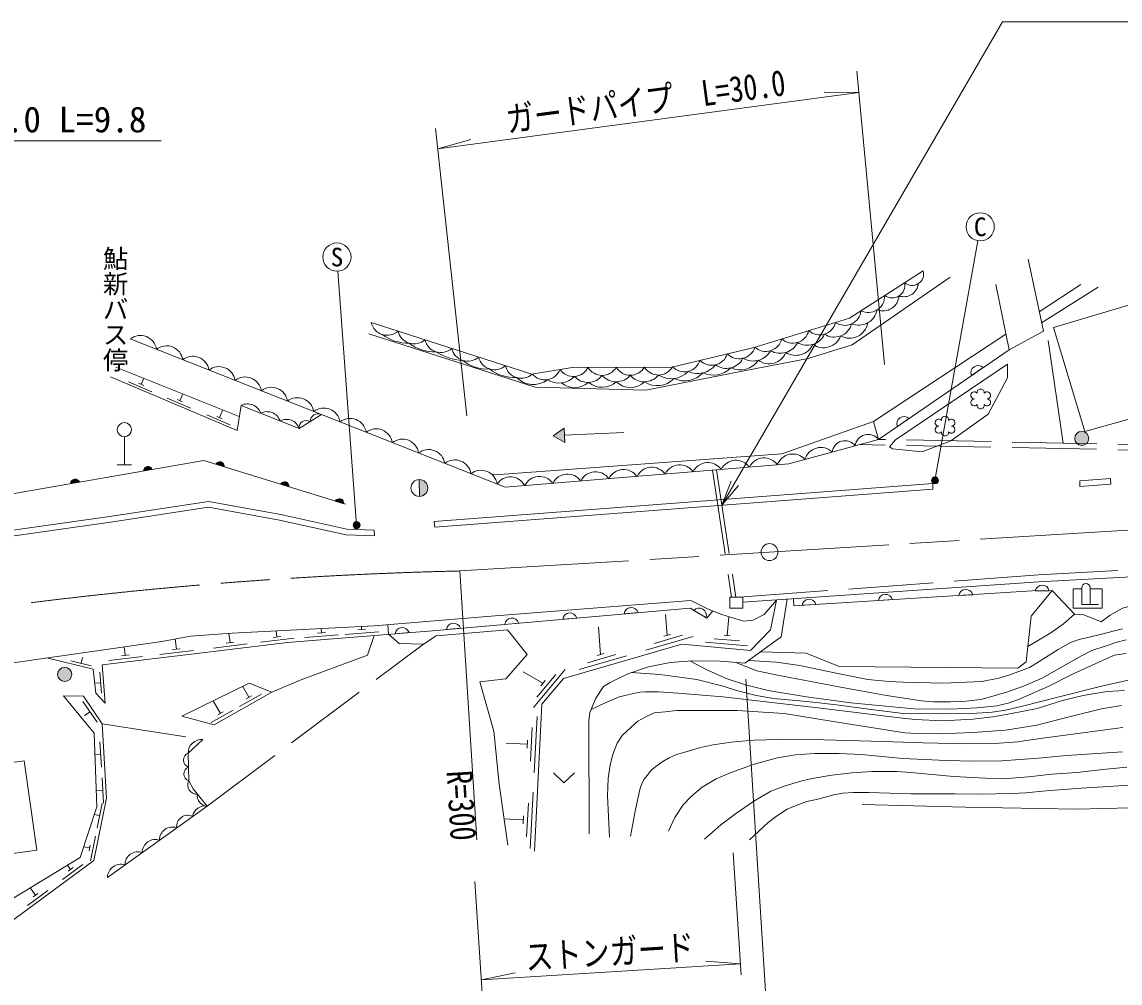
# Model space of a CAD drawing. Units: millimetres at full size, sheet at 1:1000; details may follow other scales. Extents: x 40000 to 680000, y 20000 to 380000.
# Drawn here: x 314382 to 392317, y 261365 to 329590 of the extents above; entities that cross this region are included whole.
import ezdxf
from ezdxf.enums import TextEntityAlignment as Align

# ---------------------------------------------------------------- set-up
doc = ezdxf.new("R2010")
doc.units = ezdxf.units.MM
doc.header["$LTSCALE"] = 1000
doc.linetypes.add('CHAIN', pattern=[18.5, 12, -1.5, 3.5, -1.5])
doc.linetypes.add('DASHED', pattern=[7.5, 6, -1.5])
for name, color, linetype, lineweight in [('M-BGD', 7, 'Continuous', 13), ('M-BMK', 2, 'CHAIN', 13), ('M-BMK-SRVR', 3, 'Continuous', 13), ('M-STR-HTXT', 7, 'Continuous', 13), ('M-STR-STRC', 7, 'Continuous', 13)]:
    doc.layers.add(name, color=color, linetype=linetype, lineweight=lineweight)
doc.layers.add('M-BMK-HTXT', color=7, linetype='Continuous')
doc.styles.add('@ＭＳ ゴシック', font='')
doc.styles.add('ＭＳ ゴシック', font='')
doc.styles.get('@ＭＳ ゴシック').set_extended_font_data('@MS Gothic')
doc.styles.get('ＭＳ ゴシック').set_extended_font_data('MS Gothic')

# ---------------------------------------------------------------- blocks, each defined once
blk = doc.blocks.new('open_arrow')
at = {"color": 0, "linetype": 'Continuous', "lineweight": -2}
blk.add_lwpolyline([(7.5, 1.25), (0, 0), (7.5, -1.25)], dxfattribs=at)

msp = doc.modelspace()

# ---------------------------------------------------------------- hatches: boundary and pattern name
at = {"layer": 'M-BGD'}
for points in [[(352869, 300746), (352093, 300209), (352916, 299747)], [(389097, 300022, -1), (390097, 300022, -0.41421), (389597, 299522, -0.41421)], [(323624, 297826), (323007, 297719, -0.84072)], [(328741, 298011), (328143, 298196, -0.84072)], [(318460, 296930), (317843, 296823, -0.84072)], [(333328, 296594), (332730, 296778, -0.84072)], [(342596, 295908), (342577, 297108, -1)], [(337219, 295391), (336622, 295576, -0.84072)], [(316916, 283276, -1), (317916, 283276, -0.41421), (317416, 282776, -0.41421)]]:
    msp.add_hatch(color=256, dxfattribs=at).paths.add_polyline_path(points)
at = {"layer": 'M-STR-HTXT'}
for points in [[(379390, 297187, -1), (378977, 296905, -0.41421), (379042, 297252, -0.41421)], [(338298, 294055, -1), (337967, 293679, -0.41421), (337945, 294032, -0.41421)]]:
    msp.add_hatch(color=256, dxfattribs=at).paths.add_polyline_path(points)

# ---------------------------------------------------------------- linework, layer by layer
at = {"layer": 'M-BGD'}
for p, q in [((385798, 312745), (386876, 307635)), ((383496, 310945), (384437, 306325)), ((386587, 309004), (389542, 310955)), ((386751, 308228), (390753, 310760)), ((387223, 306989), (388271, 299700)), ((329809, 301576), (321050, 305090)), ((381778, 304497), (382595, 305058)), ((321946, 304044), (323604, 303343)), ((322845, 303859), (323030, 304296)), ((322652, 303941), (323038, 303778)), ((325591, 302697), (325798, 303185)), ((324692, 302882), (326350, 302181)), ((325398, 302779), (325785, 302615)), ((327508, 301691), (329165, 300989)), ((328407, 301506), (328636, 302047)), ((328213, 301588), (328600, 301424)), ((375175, 299959), (374815, 301233)), ((376514, 300879), (377330, 301440)), ((321650, 300149), (321650, 298149)), ((352093, 300209), (352869, 300746)), ((352093, 300209), (352916, 299747)), ((352916, 299747), (352869, 300746)), ((352892, 300246), (357088, 300444)), ((321150, 298149), (322150, 298149)), ((323007, 297719), (323624, 297826)), ((328143, 298196), (328741, 298011)), ((342596, 295908), (342577, 297108)), ((389454, 297020), (391634, 297180)), ((389454, 297020), (389473, 296620)), ((391634, 297180), (391665, 296781)), ((317843, 296823), (318460, 296930)), ((332730, 296778), (333328, 296594)), ((343647, 294132), (379021, 296825)), ((343691, 293734), (379040, 296426)), ((379021, 296825), (379040, 296426)), ((389473, 296620), (391665, 296781)), ((336622, 295576), (337219, 295391)), ((343647, 294132), (343691, 293734)), ((339379, 293518), (339401, 293117)), ((386301, 289199), (387292, 289217)), ((389598, 288230), (389598, 289430)), ((390198, 288230), (390198, 289430)), ((375171, 288518), (376160, 288580)), ((380874, 288872), (381862, 288933)), ((357127, 287573), (358114, 287660)), ((362078, 287822), (362924, 287307)), ((369750, 288182), (370738, 288244)), ((389598, 288230), (390798, 288230)), ((348646, 286827), (349633, 286914)), ((352766, 287189), (353753, 287276)), ((360172, 286049), (360051, 287526)), ((364435, 286028), (364557, 287367)), ((329148, 285530), (329074, 286178)), ((332482, 285937), (332431, 286356)), ((334465, 285885), (336857, 286078)), ((335363, 286198), (335921, 286243)), ((335642, 286221), (335618, 286522)), ((337311, 286115), (339704, 286308)), ((338209, 286428), (338767, 286473)), ((338488, 286451), (338470, 286671)), ((340398, 286123), (340343, 286798)), ((340866, 286161), (341853, 286241)), ((344516, 286463), (345503, 286550)), ((355438, 284682), (355292, 286645)), ((359246, 285470), (361264, 286052)), ((359936, 285981), (360407, 286117)), ((364226, 286047), (364644, 286009)), ((325339, 285068), (325253, 285790)), ((327985, 285146), (330368, 285437)), ((328870, 285496), (329425, 285564)), ((331320, 285553), (333702, 285844)), ((332204, 285903), (332760, 285971)), ((358657, 284987), (362019, 285958)), ((362887, 285566), (365874, 285294)), ((363511, 285811), (365304, 285647)), ((318576, 284069), (318675, 284477)), ((320552, 284254), (322935, 284539)), ((321437, 284602), (321993, 284668)), ((321715, 284635), (321644, 285228)), ((324176, 284688), (326559, 284972)), ((325061, 285035), (325617, 285101)), ((353923, 283620), (357286, 284591)), ((354513, 284103), (356530, 284685)), ((355203, 284614), (355673, 284750)), ((317848, 284245), (319305, 283892)), ((320026, 281936), (319905, 283431)), ((351359, 282657), (349963, 283460)), ((350696, 280930), (352943, 283613)), ((350915, 281660), (352264, 283269)), ((319965, 282684), (319547, 282650)), ((330486, 281647), (330046, 282428)), ((351202, 282469), (351517, 282845)), ((319723, 279872), (318712, 281361)), ((328468, 280508), (327963, 281402)), ((329820, 280995), (331388, 281880)), ((330303, 281543), (330669, 281750)), ((319218, 280616), (318821, 280347)), ((327802, 279856), (329370, 280741)), ((328285, 280404), (328651, 280611)), ((350738, 276297), (350944, 280291)), ((350479, 277111), (350603, 279508)), ((320021, 276681), (319917, 278478)), ((350241, 278325), (348743, 278402)), ((350227, 278045), (350256, 278604)), ((319969, 277579), (319571, 277556)), ((320168, 274131), (320064, 275928)), ((320116, 275029), (319662, 275003)), ((350460, 270925), (350666, 274920)), ((319715, 272368), (320073, 274132)), ((350202, 271740), (350326, 274136)), ((319894, 273250), (319521, 273325)), ((349964, 272954), (348594, 273024)), ((349950, 272674), (349979, 273233)), ((319240, 270029), (319598, 271793)), ((319184, 270959), (318766, 271044)), ((319142, 270753), (319226, 271164)), ((317253, 268709), (318703, 269775)), ((317835, 269435), (317614, 269736)), ((317666, 269311), (318005, 269560)), ((315347, 267606), (314961, 268131)), ((314764, 266879), (316214, 267945)), ((315178, 267481), (315516, 267730))]:
    msp.add_line(p, q, dxfattribs=at)
at = {"layer": 'M-BGD', "linetype": 'DASHED'}
for p, q in [((384437, 306325), (386876, 307635)), ((398151, 299105), (373813, 299586)), ((398159, 299505), (375175, 299959)), ((363386, 297770), (364749, 288769)), ((363685, 297795), (365052, 288769)), ((327517, 273930), (342870, 285431)), ((320084, 279769), (327212, 278657))]:
    msp.add_line(p, q, dxfattribs=at)
at = {"layer": 'M-BGD'}
for points in [[(378349, 311918), (373119, 308567), (366359, 306492), (360516, 305096), (353433, 305061), (350577, 304588), (339173, 308252)], [(339008, 307455), (350807, 303664), (358672, 303443), (365880, 304864), (370175, 305700), (373317, 306668), (380261, 311484)], [(322073, 307089), (348678, 296560), (368811, 298216), (375175, 299959), (384437, 306325)], [(347737, 297470), (348610, 297489), (368325, 298939), (374815, 301233), (384211, 307436)], [(335635, 301722), (334047, 300720), (329939, 302374), (329648, 300589), (320656, 304395)], [(569372, 299089), (555531, 298250), (514756, 295254), (496356, 294110), (471993, 294389), (462468, 294087), (448384, 293186), (431471, 292217), (414645, 291349), (386561, 289844), (365538, 288391)], [(303037, 292729), (311775, 295771), (327285, 298461), (337336, 295355)], [(303372, 290554), (311884, 293249), (320765, 294502), (327616, 295558), (332745, 294626), (337445, 293583), (339379, 293518)], [(303478, 290168), (311973, 292858), (320823, 294106), (327611, 295152), (332665, 294234), (337394, 293185), (339401, 293117)], [(366827, 284888), (370040, 284793), (372390, 283838), (385056, 283721), (385653, 284163), (386010, 287407), (387502, 289221)], [(369152, 288640), (369159, 288146), (386092, 289195), (387502, 289221), (389093, 287557), (389757, 287500), (390987, 286998), (391621, 287486), (392480, 287969), (393096, 288143), (393989, 288332), (395005, 288439), (396327, 288427), (397537, 288327), (398116, 288250), (398502, 288131), (398963, 287895), (401702, 286160), (404472, 285048), (406978, 288164), (408985, 288826), (409628, 289678)], [(390198, 289342), (391051, 289342), (391051, 287979), (388998, 287979), (388998, 289342), (389598, 289342)], [(274783, 278823), (280826, 279408), (286504, 280221), (296425, 281810), (305970, 282974), (324316, 285612), (326350, 285999), (329296, 286193), (339383, 286718), (347367, 287377), (361855, 288523), (363031, 287936), (364050, 287527), (365583, 287042), (366278, 287128), (367049, 287536), (367934, 288556)], [(367934, 288556), (367503, 286429), (366089, 284973), (361224, 285416), (352809, 282986), (351290, 281172), (350751, 270732)], [(354629, 271946), (354626, 279989), (354679, 280569), (355108, 281580), (355646, 282416), (356133, 282698), (357384, 283323), (358840, 283805), (360399, 284113), (361957, 284246), (363946, 284225), (365685, 284061), (368276, 285939), (368682, 288608)], [(363416, 287782), (362986, 287269), (361809, 287986), (343530, 286376), (333231, 285545), (326798, 284759), (320074, 283956), (320293, 281234), (319617, 281946), (319434, 283645), (316156, 284439)], [(385773, 285250), (387406, 286237), (388303, 286872), (389093, 287557)], [(339383, 286041), (338907, 284651), (334131, 282854)], [(340398, 286123), (341144, 285459), (342870, 285431), (343782, 286006), (348842, 286444), (350245, 284691), (348716, 282952), (346883, 282738), (347883, 279238), (348248, 275491), (348857, 271150)], [(365963, 284263), (367940, 284152), (369600, 283910), (372046, 283376), (374417, 282914), (375941, 282770), (376930, 282712), (379783, 282661), (382503, 282770), (383723, 283001), (384503, 283239), (385890, 283773), (386584, 284186), (387935, 285043), (388803, 285542), (389411, 285747), (390711, 286070), (392496, 286501)], [(365043, 284122), (366541, 283527), (367217, 283375), (367897, 283244), (372368, 282400), (375748, 281776), (378227, 281396), (379104, 281330), (380250, 281336), (381390, 281363), (382426, 281500), (383461, 281768), (384322, 282027), (385473, 282432), (386782, 283013), (388653, 284073), (389628, 284609), (390314, 284960), (391333, 285294), (392010, 285543), (392750, 285740)], [(361775, 284230), (363000, 283604), (364435, 282967), (365736, 282523), (367335, 282130), (370065, 281691), (373216, 281262), (377684, 280839), (380318, 280806), (382163, 280913), (383571, 281047), (384385, 281234), (385118, 281502), (387225, 282413), (388992, 283306), (391324, 284374), (391913, 284636), (392742, 284770)], [(357615, 283400), (359651, 283279), (360725, 283131), (362278, 282919), (364161, 282440), (365102, 282136), (366484, 281781), (367733, 281566), (370092, 281352), (372202, 281103), (374656, 280772), (376731, 280511), (377852, 280499), (379808, 280480), (381792, 280490), (383238, 280582), (384184, 280730), (385398, 281027), (388000, 281687), (391013, 282428), (393316, 282966)], [(354771, 280786), (355725, 281234), (356774, 281683), (357392, 281828), (358239, 282010), (358618, 282032), (359555, 282039), (360945, 281946), (364117, 281676), (371075, 280883), (376653, 280188), (377787, 280082), (379748, 279990), (381866, 280090), (383287, 280266), (384499, 280473), (386425, 280862), (388241, 281419), (389709, 281771), (391402, 282059), (392629, 282139)], [(298381, 261972), (302071, 264521), (303455, 264578), (307543, 265119), (313459, 265621), (319491, 270056), (320388, 274478), (320084, 279769), (318749, 281734), (317340, 281744), (319516, 279097), (319703, 273873), (318513, 270281), (312689, 266755), (307543, 265119)], [(417236, 281778), (414414, 278834), (413450, 278016), (412278, 277212), (410589, 276261), (409334, 275660), (408322, 275239), (406817, 274666), (405790, 274331), (404453, 274002), (403799, 273896), (400769, 273770), (398379, 273789), (393058, 273793), (389227, 273706), (381358, 273856), (374017, 274048)], [(356087, 271723), (355951, 274648), (355993, 275878), (356119, 276853), (356328, 277587), (356620, 278397), (356991, 278943), (357630, 279540), (358084, 279955), (358605, 280233), (359244, 280542), (360027, 280614), (360870, 280716), (365142, 280711), (368477, 280503), (371813, 279962), (377049, 279132), (377463, 279097), (379469, 279060), (381900, 279152), (384183, 279309), (386419, 279663), (388804, 280291), (390995, 280827), (392419, 281067)], [(357569, 271798), (357937, 273684), (358229, 275098), (358365, 275448), (358526, 275809), (358774, 276130), (359046, 276465), (359371, 276737), (359877, 277091), (360277, 277327), (360835, 277579), (361598, 277812), (362541, 278075), (363440, 278264), (364706, 278454), (366329, 278614), (368113, 278643), (371303, 278625), (375512, 278515), (378347, 278423), (381498, 278356), (383738, 278390), (385067, 278489), (385812, 278605), (386842, 278743), (389143, 279058), (392524, 279496)], [(320454, 268868), (327517, 273930), (326527, 275157), (326225, 275714), (326177, 277687), (327212, 278657)], [(360272, 272136), (360725, 273107), (361303, 274019), (361875, 274597), (362661, 275279), (363649, 275855), (364717, 276307), (366349, 276900), (368011, 277360), (369294, 277567), (370648, 277650), (372377, 277665), (373971, 277591), (376872, 277309), (379488, 277197), (381691, 277108), (383932, 277138), (386525, 277324), (388520, 277517), (392496, 277776)], [(362822, 271579), (363989, 272598), (365017, 273379), (366324, 274274), (367524, 274981), (368560, 275375), (369567, 275683), (370455, 275888), (371869, 276110), (373299, 276282), (374713, 276381), (376489, 276381), (377439, 276307), (380530, 276028), (382766, 275897), (384308, 275896), (385813, 275995), (387465, 276184), (389257, 276315), (391329, 276554), (392790, 276678)], [(352099, 276283), (352849, 275583), (353599, 276283)], [(366016, 271533), (367332, 272759), (367933, 273222), (368689, 273717), (369339, 273977), (370094, 274245), (370867, 274428), (372006, 274719), (372634, 274846), (373381, 274892), (374484, 274892), (377463, 274801), (380603, 274792), (382334, 274783), (384676, 274819), (385637, 274865), (386812, 274974), (388006, 275083), (389564, 275193), (391495, 275320), (392944, 275402)]]:
    msp.add_lwpolyline(points, dxfattribs=at)
for points in [[(387604, 307902), (393082, 309538), (395317, 302053), (389810, 300515)], [(384338, 305299), (376392, 299935), (375957, 299420), (376164, 299278), (378283, 299082), (380299, 299858), (382967, 301748), (384338, 304323)], [(364620, 288769), (365538, 288769), (365538, 287987), (364620, 287987)], [(310939, 276632), (314536, 277144), (315438, 270802), (311841, 270290)]]:
    msp.add_lwpolyline(points, close=True, dxfattribs=at)
at = {"layer": 'M-BGD', "linetype": 'DASHED'}
for points in [[(555352, 298738), (514722, 295752), (496344, 294611), (471987, 294889), (462444, 294587), (448354, 293686), (431444, 292717), (414619, 291849), (386530, 290343), (365538, 288769)], [(334131, 282854), (332105, 282009), (328016, 279702), (325725, 280300), (330519, 282661), (332105, 282009)]]:
    msp.add_lwpolyline(points, dxfattribs=at)
at = {"layer": 'M-BGD'}
for centre, radius in [((321650, 300649), 500), ((389597, 300022), 500), ((342587, 296508), 600), ((317416, 283276), 500)]:
    msp.add_circle(centre, radius, dxfattribs=at)
for centre, radius, start, end in [((377559, 311705), 818, 230.18194, 15.12237), ((376144, 310905), 908, 234.38, 10.92431), ((376971, 311118), 1034, 250.95028, 354.35402), ((374455, 310123), 1160, 243.13734, 2.16696), ((375480, 310231), 1157, 249.82822, 355.47608), ((372792, 309196), 1144, 234.60578, 354.55255), ((373758, 309413), 1350, 248.70539, 348.56193), ((340305, 308506), 1160, 192.67401, 311.70363), ((371000, 308533), 1160, 227.55196, 346.58158), ((372038, 308490), 1274, 236.82987, 344.78248), ((373125, 308429), 1296, 240.71521, 351.09301), ((322786, 306174), 1160, 8.89263, 127.92225), ((341800, 309891), 3101, 233.37628, 271.00136), ((342209, 307895), 1160, 192.67401, 311.70363), ((367177, 307359), 1160, 227.55196, 346.58158), ((369088, 307946), 1160, 227.55196, 346.58158), ((370131, 307958), 1323, 237.96746, 336.16609), ((371262, 307786), 1322, 235.77321, 338.37202), ((324646, 305438), 1160, 8.89263, 127.92225), ((343647, 309102), 2926, 232.2017, 272.17595), ((344113, 307283), 1160, 192.67401, 311.70363), ((346017, 306671), 1160, 192.67401, 311.70363), ((365284, 306841), 1160, 223.98649, 343.01957), ((368200, 307432), 1365, 239.97891, 334.15464), ((369309, 307259), 1336, 237.99719, 334.93038), ((326506, 304702), 1160, 8.89263, 127.92225), ((345856, 309440), 3878, 237.24651, 267.13113), ((347423, 307776), 2825, 231.46097, 272.91667), ((347921, 306059), 1160, 192.67401, 311.70363), ((361394, 305911), 1160, 223.92374, 342.95336), ((363339, 306376), 1160, 223.92374, 342.95336), ((364384, 306304), 1311, 233.75436, 333.18721), ((365354, 306441), 1560, 244.79007, 326.05374), ((366272, 306945), 1426, 239.77504, 330.79482), ((367403, 306626), 1298, 234.47373, 337.35259), ((328365, 303966), 1160, 8.89263, 127.92225), ((349384, 307362), 3016, 232.95062, 271.70695), ((349823, 305452), 1158, 192.89625, 312.04157), ((351488, 305336), 1160, 219.90138, 338.931), ((353522, 305574), 1155, 214.59798, 333.93716), ((355557, 305660), 1160, 210.76272, 329.79234), ((357557, 305670), 1160, 210.76272, 329.79234), ((359553, 305684), 1159, 211.01674, 330.10112), ((360459, 305913), 1652, 237.19194, 316.8089), ((362336, 306270), 1633, 245.67196, 321.20513), ((363454, 306268), 1750, 245.04687, 314.91778), ((382242, 304697), 505, 45.6718, 203.32999), ((330225, 303230), 1160, 8.89263, 127.92225), ((350666, 305548), 1692, 225.18108, 306.71815), ((352499, 305510), 1553, 238.11375, 315.57829), ((353623, 305098), 1470, 230.29015, 311.83114), ((354553, 305274), 1272, 222.02972, 322.50899), ((355559, 305143), 1487, 230.01955, 312.56442), ((356558, 305369), 1322, 221.11038, 319.44467), ((357565, 305054), 1419, 225.16442, 314.89173), ((358557, 305352), 1304, 220.24589, 320.59049), ((359481, 305401), 1633, 235.96624, 316.28828), ((361404, 305907), 1795, 245.54062, 316.95289), ((332085, 302494), 1160, 8.89263, 127.92225), ((381980, 303084), 252, 37.6435, 270), ((382428, 303280), 252, 90, 189.61526), ((382428, 303280), 252, 350.38474, 90), ((382876, 303084), 252, 270, 142.3565), ((330383, 301475), 1003, 19.8251, 116.31351), ((333944, 301758), 1160, 8.89263, 127.92225), ((381980, 302580), 252, 90, 322.3565), ((382428, 302384), 252, 170.38474, 270), ((382428, 302384), 252, 270, 9.61526), ((382876, 302580), 252, 217.6435, 90), ((331782, 300943), 984, 18.56083, 117.57777), ((335397, 301220), 556, 64.55684, 179.92454), ((335804, 301022), 1160, 8.89263, 127.92225), ((333174, 300473), 908, 15.81696, 120.32164), ((334565, 300779), 521, 57.9263, 186.55509), ((337664, 300286), 1160, 8.89263, 127.92225), ((376977, 301079), 505, 45.6718, 203.32999), ((379451, 301151), 252, 37.6435, 270), ((379451, 300647), 252, 90, 322.3565), ((379899, 301347), 252, 90, 189.61526), ((379899, 301347), 252, 350.38474, 90), ((380347, 301151), 252, 270, 142.3565), ((380347, 300647), 252, 217.6435, 90), ((339523, 299550), 1160, 8.89263, 127.92225), ((374440, 299381), 935, 38.17014, 172.45794), ((379899, 300451), 252, 170.38474, 270), ((379899, 300451), 252, 270, 9.61526), ((341383, 298814), 1160, 8.89263, 127.92225), ((371075, 298226), 1160, 45.79923, 164.82885), ((372788, 298955), 910, 37.13163, 173.49645), ((343243, 298078), 1160, 8.89263, 127.92225), ((345102, 297342), 1160, 8.89263, 127.92225), ((367052, 297481), 1160, 35.18891, 154.21853), ((369089, 297769), 1153, 41.27856, 160.7178), ((323325, 297719), 318, 19.72968, 179.94741), ((328426, 298051), 318, 352.71944, 152.93717), ((346962, 296606), 1160, 8.89263, 127.92225), ((357085, 296661), 1160, 35.18891, 154.21853), ((359079, 296825), 1160, 35.18891, 154.21853), ((361072, 296989), 1160, 35.18891, 154.21853), ((363065, 297153), 1160, 35.18891, 154.21853), ((365058, 297317), 1160, 35.18891, 154.21853), ((318161, 296823), 318, 19.72968, 179.94741), ((333013, 296634), 318, 352.71944, 152.93717), ((349053, 296180), 1122, 26.09435, 147.35721), ((351106, 296169), 1160, 35.18891, 154.21853), ((353099, 296333), 1160, 35.18891, 154.21853), ((355092, 296497), 1160, 35.18891, 154.21853), ((336904, 295431), 318, 352.71944, 152.93717), ((381374, 288805), 505, 14.71746, 172.37565), ((386799, 289110), 505, 12.21285, 169.87104), ((389898, 289430), 300, 360, 180), ((370250, 288115), 505, 14.71746, 172.37565), ((375671, 288451), 505, 14.71746, 172.37565), ((353269, 287135), 505, 16.20257, 173.86076), ((357629, 287519), 505, 16.20257, 173.86076), ((362450, 287481), 505, 339.81797, 137.47616), ((345018, 286409), 505, 16.20257, 173.86076), ((349148, 286773), 505, 16.20257, 173.86076), ((341367, 286103), 505, 15.78723, 173.44542), ((327142, 277695), 965, 85.83624, 180.49805), ((326371, 277198), 526, 111.6483, 251.12483), ((326394, 276211), 526, 111.54611, 251.22702), ((326796, 275415), 645, 152.43672, 273.66402), ((327553, 274654), 725, 170.63881, 267.11905), ((327373, 273052), 889, 80.69295, 170.56342), ((326158, 272478), 796, 64.89577, 186.3606), ((325066, 271518), 922, 70.90294, 180.35343), ((323862, 270606), 950, 72.71465, 178.54172), ((322609, 269763), 919, 70.70779, 180.54859), ((321403, 268850), 949, 72.37162, 178.88475)]:
    msp.add_arc(centre, radius, start, end, dxfattribs=at)
at = {"layer": 'M-BMK'}
msp.add_lwpolyline([(345463, 290616), (467849, 298081), (569184, 302943)], dxfattribs=at)
msp.add_arc((352371, -9304), 300000, 91.31961, 100.87147, dxfattribs=at)
at = {"layer": 'M-BMK-SRVR'}
msp.add_circle((367437, 291957), 600, dxfattribs=at)
at = {"layer": 'M-STR-HTXT'}
for p, q in [((373629, 326087), (375596, 305264)), ((343887, 320576), (373772, 324580)), ((373772, 324580), (371317, 324596)), ((343730, 322025), (345948, 301627)), ((343887, 320576), (346251, 321238)), ((379184, 297046), (382217, 314063)), ((338133, 293867), (336812, 311902)), ((345463, 290616), (346655, 271536)), ((365763, 282946), (367456, 256118)), ((364848, 270604), (365425, 261942)), ((346523, 268569), (347075, 260280)), ((346988, 261597), (365372, 262724)), ((365372, 262724), (362925, 262917)), ((346988, 261597), (349393, 262087))]:
    msp.add_line(p, q, dxfattribs=at)
for points in [[(364065, 295285), (383986, 329590), (413651, 329590)], [(296763, 290962), (294047, 321149), (324270, 321149)]]:
    msp.add_lwpolyline(points, dxfattribs=at)
for centre in [(379184, 297046), (338133, 293867)]:
    msp.add_circle(centre, 250, dxfattribs=at)
at = {"layer": 'M-STR-STRC'}
for centre in [(382392, 315047), (336739, 312899)]:
    msp.add_circle(centre, 1000, dxfattribs=at)

# ---------------------------------------------------------------- block references
at = {"layer": 'M-STR-HTXT', "xscale": 240, "yscale": 240, "rotation": 59.9}
msp.add_blockref('open_arrow', (364065, 295285), dxfattribs=at)

# ---------------------------------------------------------------- texts
at = {"layer": 'M-BMK-HTXT', "style": '@ＭＳ ゴシック'}
msp.add_text('鮎新バス停', height=1320, rotation=270, dxfattribs=at).set_placement((321007, 313708), align=Align.MIDDLE_LEFT)
at = {"layer": 'M-STR-HTXT', "style": 'ＭＳ ゴシック', "width": 0.8}
for s, rotation, p in [('ガードパイプ\u3000L=30.0', 7.632, (358836, 322527)), ('ストンガード', 3.508, (356183, 262109))]:
    msp.add_text(s, height=1833, rotation=rotation, dxfattribs=at).set_placement(p, align=Align.BOTTOM_CENTER)
at = {"layer": 'M-STR-HTXT', "style": 'ＭＳ ゴシック'}
msp.add_text('函渠 H=1.0 W=1.0 L=9.8', height=1833, dxfattribs=at).set_placement((295770, 321203), align=Align.BOTTOM_LEFT)
at = {"layer": 'M-STR-HTXT', "style": 'ＭＳ ゴシック', "width": 0.8}
msp.add_text('R=300', height=1833, rotation=273.577, dxfattribs=at).set_placement((346655, 271536), align=Align.TOP_RIGHT)
at = {"layer": 'M-STR-STRC', "style": 'ＭＳ ゴシック'}
for s, p in [('C', (382392, 315047)), ('S', (336739, 312899))]:
    msp.add_text(s, height=1320, dxfattribs=at).set_placement(p, align=Align.MIDDLE_CENTER)

doc.saveas('drawing.dxf')
